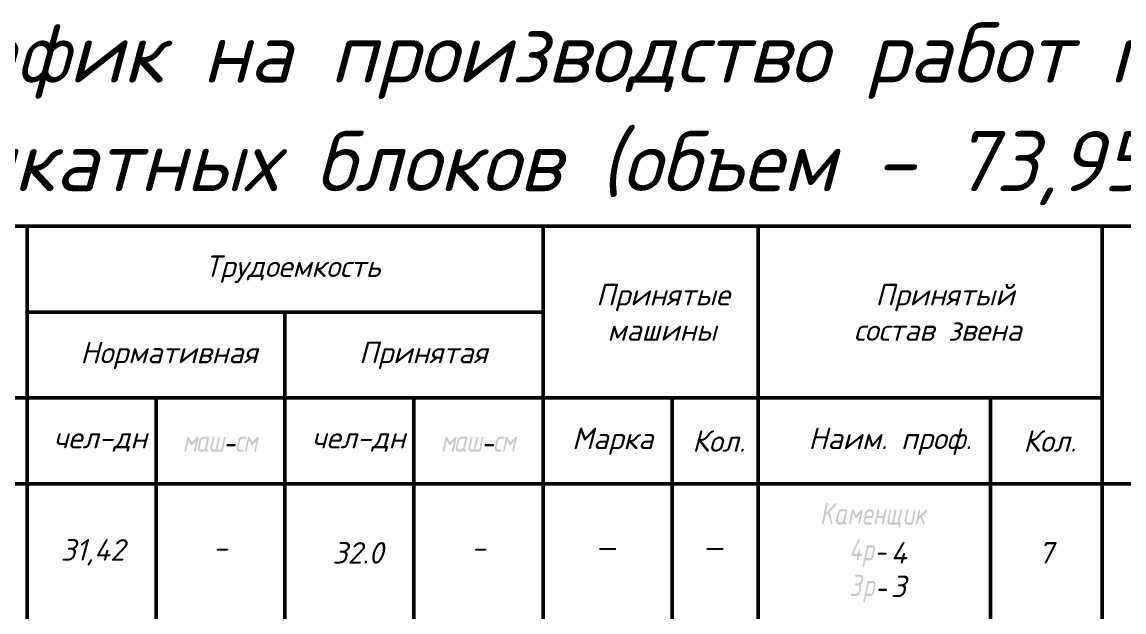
# Model space of a CAD drawing. Header units: millimetres. Extents: x 2279 to 5236, y 896 to 2828.
# Drawn here: x 3735.1 to 3863.1, y 962.7 to 1031.3 of the extents above; entities that cross this region are included whole.
import ezdxf

# ---------------------------------------------------------------- set-up
doc = ezdxf.new("R2010")
doc.units = ezdxf.units.MM
doc.layers.add('PDF _!!ТОНКАЯ', color=7, linetype='Continuous')
doc.layers.add('PDF _Текст', color=7, linetype='Continuous')
doc.styles.add('PDF Arial', font='arial.ttf')
doc.styles.add('PDF ISOCPEUR Italic', font='isocpeui.ttf')

msp = doc.modelspace()

# ---------------------------------------------------------------- hatches: boundary and pattern name
at = {"layer": 'PDF _!!ТОНКАЯ', "transparency": 33554559}
for points in [[(3755.29, 982.63), (3754.82, 982.16), (3754.82, 982.12), (3754.78, 982.12), (3754.73, 982.12), (3754.73, 982.12), (3754.69, 982.12), (3754.69, 982.16), (3754.65, 982.16), (3754.4, 982.67), (3754.14, 981.44), (3754.14, 981.44), (3754.1, 981.4), (3754.1, 981.4), (3754.06, 981.36), (3754.06, 981.36), (3754.02, 981.36), (3753.97, 981.4), (3753.97, 981.4), (3753.93, 981.44), (3753.93, 981.49), (3753.93, 981.49), (3753.93, 981.53), (3753.93, 981.53), (3754.27, 983.01), (3754.27, 983.05), (3754.31, 983.09), (3754.31, 983.09), (3754.35, 983.14), (3754.35, 983.14), (3754.4, 983.09), (3754.44, 983.09), (3754.44, 983.09), (3754.48, 983.05), (3754.78, 982.46), (3755.41, 983.09), (3755.41, 983.09), (3755.45, 983.14), (3755.45, 983.14), (3755.5, 983.14), (3755.54, 983.09), (3755.54, 983.09), (3755.54, 983.05), (3755.58, 983.01), (3755.58, 983.01), (3755.58, 982.97), (3755.58, 982.97), (3755.24, 981.44), (3755.2, 981.44), (3755.2, 981.4), (3755.16, 981.4), (3755.16, 981.36), (3755.12, 981.36), (3755.12, 981.36), (3755.07, 981.4), (3755.07, 981.4), (3755.03, 981.44), (3755.03, 981.49), (3755.03, 981.49), (3755.03, 981.53), (3755.03, 981.53)], [(3758.38, 981.49), (3758.38, 981.44), (3758.33, 981.4), (3758.33, 981.4), (3758.29, 981.36), (3758.29, 981.36), (3758.25, 981.36), (3757.28, 981.36), (3757.23, 981.36), (3757.19, 981.36), (3757.15, 981.4), (3757.15, 981.4), (3757.11, 981.4), (3757.06, 981.44), (3757.06, 981.44), (3757.02, 981.49), (3757.02, 981.49), (3757.02, 981.53), (3756.98, 981.53), (3756.98, 981.57), (3756.94, 981.61), (3756.94, 981.66), (3756.94, 981.7), (3756.94, 981.7), (3756.94, 981.74), (3756.94, 981.78), (3756.94, 981.82), (3756.94, 981.82), (3756.94, 981.87), (3757.19, 983.01), (3757.19, 983.05), (3757.23, 983.09), (3757.23, 983.09), (3757.28, 983.14), (3757.32, 983.14), (3757.32, 983.09), (3757.36, 983.09), (3757.36, 983.09), (3757.4, 983.05), (3757.4, 983.01), (3757.4, 983.01), (3757.4, 982.97), (3757.4, 982.97), (3757.15, 981.87), (3757.15, 981.82), (3757.15, 981.78), (3757.15, 981.78), (3757.15, 981.74), (3757.15, 981.7), (3757.15, 981.7), (3757.19, 981.66), (3757.19, 981.66), (3757.23, 981.61), (3757.28, 981.61), (3757.32, 981.61), (3757.32, 981.61), (3757.53, 981.61), (3757.87, 983.01), (3757.87, 983.05), (3757.87, 983.09), (3757.91, 983.09), (3757.95, 983.14), (3757.95, 983.14), (3757.99, 983.09), (3757.99, 983.09), (3758.04, 983.09), (3758.04, 983.05), (3758.04, 983.01), (3758.04, 983.01), (3758.04, 982.97), (3758.04, 982.97), (3757.74, 981.61), (3758.21, 981.61), (3758.5, 983.01), (3758.5, 983.05), (3758.55, 983.09), (3758.55, 983.09), (3758.59, 983.14), (3758.59, 983.14), (3758.63, 983.09), (3758.67, 983.09), (3758.67, 983.09), (3758.71, 983.05), (3758.71, 983.01), (3758.71, 983.01), (3758.71, 982.97), (3758.71, 982.97)], [(3760.7, 981.36), (3760.32, 981.36), (3760.28, 981.36), (3760.28, 981.36), (3760.24, 981.4), (3760.2, 981.4), (3760.2, 981.4), (3760.15, 981.44), (3760.11, 981.44), (3760.11, 981.49), (3760.11, 981.49), (3760.07, 981.53), (3760.07, 981.53), (3760.03, 981.57), (3760.03, 981.61), (3760.03, 981.66), (3760.03, 981.7), (3759.98, 981.74), (3759.98, 981.74), (3759.98, 981.78), (3759.98, 981.82), (3759.98, 981.82), (3760.03, 981.87), (3760.2, 982.63), (3760.2, 982.67), (3760.2, 982.71), (3760.2, 982.76), (3760.24, 982.8), (3760.24, 982.8), (3760.24, 982.84), (3760.28, 982.88), (3760.28, 982.93), (3760.32, 982.93), (3760.32, 982.97), (3760.37, 982.97), (3760.37, 983.01), (3760.37, 983.01), (3760.41, 983.01), (3760.41, 983.05), (3760.45, 983.05), (3760.45, 983.05), (3760.49, 983.09), (3760.53, 983.09), (3760.58, 983.09), (3760.58, 983.09), (3760.62, 983.09), (3760.66, 983.14), (3760.7, 983.14), (3760.75, 983.14), (3761.04, 983.14), (3761.04, 983.14), (3761.09, 983.09), (3761.09, 983.09), (3761.13, 983.05), (3761.13, 983.01), (3761.13, 983.01), (3761.13, 982.97), (3761.13, 982.93), (3761.09, 982.88), (3761.09, 982.88), (3761.04, 982.88), (3761.04, 982.88), (3760.66, 982.88), (3760.62, 982.88), (3760.62, 982.88), (3760.58, 982.84), (3760.53, 982.84), (3760.53, 982.84), (3760.49, 982.8), (3760.49, 982.8), (3760.45, 982.76), (3760.45, 982.76), (3760.41, 982.71), (3760.41, 982.67), (3760.41, 982.63), (3760.41, 982.63), (3760.24, 981.87), (3760.24, 981.82), (3760.2, 981.78), (3760.2, 981.78), (3760.24, 981.74), (3760.24, 981.74), (3760.24, 981.7), (3760.24, 981.66), (3760.28, 981.66), (3760.28, 981.66), (3760.32, 981.61), (3760.37, 981.61), (3760.41, 981.61), (3760.7, 981.61), (3760.7, 981.61), (3760.75, 981.61), (3760.75, 981.57), (3760.79, 981.57), (3760.79, 981.53), (3760.79, 981.49), (3760.79, 981.44), (3760.79, 981.44), (3760.75, 981.4), (3760.75, 981.4), (3760.7, 981.36), (3760.7, 981.36)], [(3762.31, 982.63), (3761.85, 982.16), (3761.8, 982.12), (3761.8, 982.12), (3761.76, 982.12), (3761.76, 982.12), (3761.72, 982.12), (3761.68, 982.16), (3761.68, 982.16), (3761.42, 982.67), (3761.17, 981.44), (3761.17, 981.44), (3761.13, 981.4), (3761.13, 981.4), (3761.09, 981.36), (3761.04, 981.36), (3761.04, 981.36), (3761, 981.4), (3761, 981.4), (3760.96, 981.44), (3760.96, 981.49), (3760.96, 981.49), (3760.96, 981.53), (3760.96, 981.53), (3761.3, 983.01), (3761.3, 983.05), (3761.34, 983.09), (3761.34, 983.09), (3761.38, 983.14), (3761.38, 983.14), (3761.42, 983.09), (3761.47, 983.09), (3761.47, 983.09), (3761.51, 983.05), (3761.8, 982.46), (3762.4, 983.09), (3762.44, 983.09), (3762.48, 983.14), (3762.48, 983.14), (3762.52, 983.14), (3762.52, 983.09), (3762.57, 983.09), (3762.57, 983.05), (3762.57, 983.01), (3762.61, 983.01), (3762.57, 982.97), (3762.57, 982.97), (3762.23, 981.44), (3762.23, 981.44), (3762.23, 981.4), (3762.19, 981.4), (3762.19, 981.36), (3762.14, 981.36), (3762.1, 981.36), (3762.1, 981.4), (3762.06, 981.4), (3762.06, 981.44), (3762.06, 981.49), (3762.06, 981.49), (3762.06, 981.53), (3762.06, 981.53)], [(3785.26, 982.63), (3784.83, 982.16), (3784.79, 982.12), (3784.79, 982.12), (3784.75, 982.12), (3784.71, 982.12), (3784.71, 982.12), (3784.67, 982.16), (3784.67, 982.16), (3784.41, 982.67), (3784.16, 981.44), (3784.12, 981.44), (3784.12, 981.4), (3784.07, 981.4), (3784.07, 981.36), (3784.03, 981.36), (3783.99, 981.36), (3783.99, 981.4), (3783.95, 981.4), (3783.95, 981.44), (3783.95, 981.49), (3783.95, 981.49), (3783.95, 981.53), (3783.95, 981.53), (3784.28, 983.01), (3784.28, 983.05), (3784.28, 983.09), (3784.33, 983.09), (3784.37, 983.14), (3784.37, 983.14), (3784.41, 983.09), (3784.45, 983.09), (3784.45, 983.09), (3784.45, 983.05), (3784.79, 982.46), (3785.39, 983.09), (3785.43, 983.09), (3785.43, 983.14), (3785.47, 983.14), (3785.51, 983.14), (3785.51, 983.09), (3785.55, 983.09), (3785.55, 983.05), (3785.55, 983.01), (3785.55, 983.01), (3785.55, 982.97), (3785.55, 982.97), (3785.22, 981.44), (3785.22, 981.44), (3785.22, 981.4), (3785.17, 981.4), (3785.13, 981.36), (3785.13, 981.36), (3785.09, 981.36), (3785.05, 981.4), (3785.05, 981.4), (3785.05, 981.44), (3785, 981.49), (3785, 981.49), (3785, 981.53), (3785, 981.53)], [(3788.35, 981.49), (3788.35, 981.44), (3788.35, 981.4), (3788.35, 981.4), (3788.31, 981.36), (3788.26, 981.36), (3788.26, 981.36), (3787.25, 981.36), (3787.21, 981.36), (3787.21, 981.36), (3787.16, 981.4), (3787.12, 981.4), (3787.12, 981.4), (3787.08, 981.44), (3787.04, 981.44), (3787.04, 981.49), (3787.04, 981.49), (3786.99, 981.53), (3786.99, 981.53), (3786.95, 981.57), (3786.95, 981.61), (3786.95, 981.66), (3786.95, 981.7), (3786.91, 981.7), (3786.91, 981.74), (3786.91, 981.78), (3786.91, 981.82), (3786.95, 981.82), (3786.95, 981.87), (3787.21, 983.01), (3787.21, 983.05), (3787.25, 983.09), (3787.25, 983.09), (3787.29, 983.14), (3787.29, 983.14), (3787.33, 983.09), (3787.38, 983.09), (3787.38, 983.09), (3787.38, 983.05), (3787.42, 983.01), (3787.42, 983.01), (3787.42, 982.97), (3787.42, 982.97), (3787.16, 981.87), (3787.16, 981.82), (3787.16, 981.78), (3787.16, 981.78), (3787.16, 981.74), (3787.16, 981.7), (3787.16, 981.7), (3787.16, 981.66), (3787.21, 981.66), (3787.25, 981.61), (3787.25, 981.61), (3787.29, 981.61), (3787.33, 981.61), (3787.54, 981.61), (3787.84, 983.01), (3787.88, 983.05), (3787.88, 983.09), (3787.93, 983.09), (3787.93, 983.14), (3787.97, 983.14), (3787.97, 983.09), (3788.01, 983.09), (3788.01, 983.09), (3788.05, 983.05), (3788.05, 983.01), (3788.05, 983.01), (3788.05, 982.97), (3788.05, 982.97), (3787.76, 981.61), (3788.18, 981.61), (3788.52, 983.01), (3788.52, 983.05), (3788.52, 983.09), (3788.56, 983.09), (3788.6, 983.14), (3788.6, 983.14), (3788.65, 983.09), (3788.65, 983.09), (3788.69, 983.09), (3788.69, 983.05), (3788.73, 983.01), (3788.73, 983.01), (3788.69, 982.97), (3788.69, 982.97)], [(3790.68, 981.36), (3790.34, 981.36), (3790.3, 981.36), (3790.25, 981.36), (3790.25, 981.4), (3790.21, 981.4), (3790.17, 981.4), (3790.17, 981.44), (3790.13, 981.44), (3790.08, 981.49), (3790.08, 981.49), (3790.08, 981.53), (3790.04, 981.53), (3790.04, 981.57), (3790.04, 981.61), (3790, 981.66), (3790, 981.7), (3790, 981.74), (3790, 981.74), (3790, 981.78), (3790, 981.82), (3790, 981.82), (3790, 981.87), (3790.17, 982.63), (3790.17, 982.67), (3790.21, 982.71), (3790.21, 982.76), (3790.21, 982.8), (3790.25, 982.8), (3790.25, 982.84), (3790.25, 982.88), (3790.3, 982.93), (3790.3, 982.93), (3790.34, 982.97), (3790.34, 982.97), (3790.38, 983.01), (3790.38, 983.01), (3790.38, 983.01), (3790.42, 983.05), (3790.42, 983.05), (3790.47, 983.05), (3790.51, 983.09), (3790.51, 983.09), (3790.55, 983.09), (3790.59, 983.09), (3790.63, 983.09), (3790.68, 983.14), (3790.68, 983.14), (3790.72, 983.14), (3791.02, 983.14), (3791.06, 983.14), (3791.1, 983.09), (3791.1, 983.09), (3791.1, 983.05), (3791.14, 983.01), (3791.14, 983.01), (3791.14, 982.97), (3791.1, 982.93), (3791.1, 982.88), (3791.1, 982.88), (3791.06, 982.88), (3791.02, 982.88), (3790.68, 982.88), (3790.63, 982.88), (3790.59, 982.88), (3790.59, 982.84), (3790.55, 982.84), (3790.51, 982.84), (3790.51, 982.8), (3790.47, 982.8), (3790.47, 982.76), (3790.42, 982.76), (3790.42, 982.71), (3790.42, 982.67), (3790.38, 982.63), (3790.38, 982.63), (3790.21, 981.87), (3790.21, 981.82), (3790.21, 981.78), (3790.21, 981.78), (3790.21, 981.74), (3790.21, 981.74), (3790.25, 981.7), (3790.25, 981.66), (3790.25, 981.66), (3790.3, 981.66), (3790.34, 981.61), (3790.34, 981.61), (3790.38, 981.61), (3790.68, 981.61), (3790.72, 981.61), (3790.76, 981.61), (3790.76, 981.57), (3790.76, 981.57), (3790.8, 981.53), (3790.8, 981.49), (3790.8, 981.44), (3790.76, 981.44), (3790.76, 981.4), (3790.76, 981.4), (3790.72, 981.36), (3790.68, 981.36)], [(3792.29, 982.63), (3791.86, 982.16), (3791.82, 982.12), (3791.78, 982.12), (3791.78, 982.12), (3791.74, 982.12), (3791.74, 982.12), (3791.69, 982.16), (3791.69, 982.16), (3791.44, 982.67), (3791.14, 981.44), (3791.14, 981.44), (3791.14, 981.4), (3791.1, 981.4), (3791.1, 981.36), (3791.06, 981.36), (3791.02, 981.36), (3791.02, 981.4), (3790.97, 981.4), (3790.97, 981.44), (3790.97, 981.49), (3790.97, 981.49), (3790.97, 981.53), (3790.97, 981.53), (3791.31, 983.01), (3791.31, 983.05), (3791.31, 983.09), (3791.35, 983.09), (3791.4, 983.14), (3791.4, 983.14), (3791.44, 983.09), (3791.44, 983.09), (3791.48, 983.09), (3791.48, 983.05), (3791.82, 982.46), (3792.41, 983.09), (3792.46, 983.09), (3792.46, 983.14), (3792.5, 983.14), (3792.5, 983.14), (3792.54, 983.09), (3792.58, 983.09), (3792.58, 983.05), (3792.58, 983.01), (3792.58, 983.01), (3792.58, 982.97), (3792.58, 982.97), (3792.24, 981.44), (3792.24, 981.44), (3792.2, 981.4), (3792.2, 981.4), (3792.16, 981.36), (3792.16, 981.36), (3792.12, 981.36), (3792.07, 981.4), (3792.07, 981.4), (3792.07, 981.44), (3792.03, 981.49), (3792.03, 981.49), (3792.03, 981.53), (3792.03, 981.53)], [(3759.82, 981.99), (3758.93, 981.99), (3758.88, 981.99), (3758.88, 981.99), (3758.84, 982.04), (3758.84, 982.04), (3758.84, 982.08), (3758.84, 982.12), (3758.84, 982.16), (3758.84, 982.21), (3758.84, 982.21), (3758.88, 982.25), (3758.88, 982.25), (3758.93, 982.25), (3759.82, 982.25), (3759.82, 982.25), (3759.86, 982.25), (3759.9, 982.21), (3759.9, 982.21), (3759.9, 982.16), (3759.9, 982.12), (3759.9, 982.08), (3759.9, 982.04), (3759.86, 982.04), (3759.86, 981.99), (3759.82, 981.99), (3759.82, 981.99)], [(3789.79, 981.99), (3788.94, 981.99), (3788.9, 981.99), (3788.86, 981.99), (3788.86, 982.04), (3788.81, 982.04), (3788.81, 982.08), (3788.81, 982.12), (3788.81, 982.16), (3788.86, 982.21), (3788.86, 982.21), (3788.86, 982.25), (3788.9, 982.25), (3788.94, 982.25), (3789.79, 982.25), (3789.83, 982.25), (3789.87, 982.25), (3789.87, 982.21), (3789.87, 982.21), (3789.92, 982.16), (3789.92, 982.12), (3789.92, 982.08), (3789.87, 982.04), (3789.87, 982.04), (3789.87, 981.99), (3789.83, 981.99), (3789.79, 981.99)], [(3828.74, 974.2), (3828.4, 973.82), (3828.23, 973.02), (3828.19, 972.98), (3828.19, 972.93), (3828.14, 972.93), (3828.14, 972.93), (3828.1, 972.89), (3828.1, 972.93), (3828.06, 972.93), (3828.06, 972.93), (3828.02, 972.98), (3828.02, 973.02), (3828.02, 973.02), (3828.02, 973.06), (3828.02, 973.06), (3828.48, 975.31), (3828.52, 975.35), (3828.52, 975.39), (3828.57, 975.39), (3828.57, 975.39), (3828.61, 975.43), (3828.61, 975.39), (3828.65, 975.39), (3828.69, 975.39), (3828.69, 975.35), (3828.69, 975.31), (3828.69, 975.31), (3828.69, 975.26), (3828.69, 975.26), (3828.48, 974.25), (3829.58, 975.39), (3829.58, 975.39), (3829.63, 975.43), (3829.63, 975.43), (3829.67, 975.39), (3829.67, 975.39), (3829.71, 975.39), (3829.71, 975.35), (3829.71, 975.31), (3829.71, 975.31), (3829.71, 975.26), (3829.71, 975.22), (3829.71, 975.18), (3828.91, 974.37), (3829.24, 973.06), (3829.24, 973.02), (3829.24, 973.02), (3829.24, 972.98), (3829.24, 972.98), (3829.2, 972.93), (3829.2, 972.93), (3829.16, 972.93), (3829.16, 972.89), (3829.12, 972.93), (3829.07, 972.93), (3829.07, 972.93), (3829.07, 972.98), (3829.07, 973.02)], [(3832.46, 974.16), (3832.04, 973.7), (3832.04, 973.7), (3832, 973.65), (3831.95, 973.65), (3831.95, 973.65), (3831.91, 973.7), (3831.91, 973.7), (3831.87, 973.74), (3831.66, 974.2), (3831.4, 973.02), (3831.36, 972.98), (3831.36, 972.93), (3831.36, 972.93), (3831.32, 972.93), (3831.28, 972.89), (3831.28, 972.93), (3831.23, 972.93), (3831.23, 972.93), (3831.19, 972.98), (3831.19, 973.02), (3831.19, 973.02), (3831.19, 973.06), (3831.19, 973.06), (3831.53, 974.59), (3831.53, 974.59), (3831.53, 974.63), (3831.57, 974.67), (3831.61, 974.67), (3831.61, 974.67), (3831.66, 974.67), (3831.66, 974.63), (3831.7, 974.63), (3831.7, 974.59), (3832, 973.99), (3832.59, 974.63), (3832.59, 974.67), (3832.63, 974.67), (3832.63, 974.67), (3832.67, 974.67), (3832.72, 974.63), (3832.72, 974.63), (3832.76, 974.59), (3832.76, 974.59), (3832.76, 974.54), (3832.76, 974.5), (3832.76, 974.5), (3832.42, 973.02), (3832.42, 972.98), (3832.42, 972.93), (3832.38, 972.93), (3832.33, 972.93), (3832.33, 972.89), (3832.29, 972.93), (3832.29, 972.93), (3832.25, 972.93), (3832.25, 972.98), (3832.25, 973.02), (3832.25, 973.02), (3832.25, 973.06), (3832.25, 973.06)], [(3835.13, 973.65), (3834.49, 973.65), (3834.37, 973.02), (3834.37, 972.98), (3834.32, 972.93), (3834.32, 972.93), (3834.28, 972.93), (3834.28, 972.89), (3834.24, 972.93), (3834.2, 972.93), (3834.2, 972.93), (3834.2, 972.98), (3834.15, 973.02), (3834.15, 973.02), (3834.15, 973.06), (3834.15, 973.06), (3834.49, 974.59), (3834.49, 974.59), (3834.54, 974.63), (3834.54, 974.67), (3834.58, 974.67), (3834.58, 974.67), (3834.62, 974.67), (3834.66, 974.63), (3834.66, 974.63), (3834.66, 974.59), (3834.71, 974.54), (3834.71, 974.54), (3834.71, 974.5), (3834.71, 974.5), (3834.58, 973.91), (3835.17, 973.91), (3835.34, 974.59), (3835.34, 974.59), (3835.34, 974.63), (3835.38, 974.67), (3835.38, 974.67), (3835.42, 974.67), (3835.47, 974.67), (3835.47, 974.63), (3835.51, 974.63), (3835.51, 974.59), (3835.51, 974.59), (3835.51, 974.54), (3835.51, 974.5), (3835.51, 974.5), (3835.21, 973.02), (3835.17, 972.98), (3835.17, 972.93), (3835.13, 972.93), (3835.13, 972.93), (3835.09, 972.89), (3835.09, 972.93), (3835.04, 972.93), (3835.04, 972.93), (3835, 972.98), (3835, 973.02), (3835, 973.02), (3835, 973.06), (3835, 973.06)], [(3836.99, 972.89), (3835.93, 972.89), (3835.89, 972.93), (3835.89, 972.93), (3835.85, 972.93), (3835.81, 972.93), (3835.81, 972.93), (3835.76, 972.98), (3835.76, 972.98), (3835.72, 973.02), (3835.72, 973.02), (3835.68, 973.06), (3835.68, 973.1), (3835.68, 973.1), (3835.64, 973.15), (3835.64, 973.19), (3835.64, 973.23), (3835.64, 973.27), (3835.64, 973.32), (3835.64, 973.32), (3835.64, 973.36), (3835.64, 973.4), (3835.64, 973.4), (3835.89, 974.59), (3835.89, 974.59), (3835.89, 974.63), (3835.93, 974.67), (3835.98, 974.67), (3835.98, 974.67), (3836.02, 974.67), (3836.02, 974.63), (3836.06, 974.63), (3836.06, 974.59), (3836.06, 974.54), (3836.06, 974.54), (3836.06, 974.5), (3836.06, 974.5), (3835.85, 973.4), (3835.85, 973.36), (3835.85, 973.32), (3835.85, 973.32), (3835.85, 973.27), (3835.85, 973.27), (3835.85, 973.23), (3835.85, 973.19), (3835.89, 973.19), (3835.93, 973.19), (3835.93, 973.15), (3835.98, 973.15), (3835.98, 973.15), (3836.19, 973.15), (3836.48, 974.59), (3836.53, 974.59), (3836.53, 974.63), (3836.57, 974.67), (3836.57, 974.67), (3836.61, 974.67), (3836.61, 974.67), (3836.65, 974.63), (3836.65, 974.63), (3836.69, 974.59), (3836.69, 974.54), (3836.69, 974.54), (3836.69, 974.5), (3836.69, 974.5), (3836.4, 973.15), (3836.82, 973.15), (3837.12, 974.59), (3837.12, 974.59), (3837.16, 974.63), (3837.16, 974.67), (3837.2, 974.67), (3837.2, 974.67), (3837.25, 974.67), (3837.29, 974.63), (3837.29, 974.63), (3837.33, 974.59), (3837.33, 974.54), (3837.33, 974.54), (3837.33, 974.5), (3837.33, 974.5), (3837.03, 973.15), (3837.12, 973.15), (3837.16, 973.15), (3837.2, 973.15), (3837.2, 973.1), (3837.2, 973.1), (3837.2, 973.06), (3837.2, 973.02), (3837.12, 972.64), (3837.12, 972.6), (3837.08, 972.55), (3837.08, 972.55), (3837.03, 972.55), (3837.03, 972.55), (3836.99, 972.55), (3836.99, 972.55), (3836.95, 972.6), (3836.95, 972.6), (3836.91, 972.64), (3836.91, 972.64), (3836.95, 972.68), (3836.95, 972.68)], [(3838.73, 974.59), (3838.73, 974.59), (3838.73, 974.63), (3838.77, 974.67), (3838.81, 974.67), (3838.81, 974.67), (3838.85, 974.67), (3838.85, 974.63), (3838.9, 974.63), (3838.9, 974.59), (3838.9, 974.59), (3838.9, 974.54), (3838.9, 974.5), (3838.9, 974.5), (3838.6, 973.02), (3838.6, 973.02), (3838.56, 972.98), (3838.56, 972.93), (3838.52, 972.93), (3838.52, 972.93), (3838.47, 972.89), (3838.47, 972.89), (3837.96, 972.89), (3837.92, 972.93), (3837.88, 972.93), (3837.84, 972.93), (3837.84, 972.93), (3837.8, 972.98), (3837.8, 972.98), (3837.75, 972.98), (3837.71, 973.02), (3837.71, 973.02), (3837.71, 973.06), (3837.67, 973.1), (3837.67, 973.1), (3837.67, 973.15), (3837.63, 973.19), (3837.63, 973.23), (3837.63, 973.27), (3837.63, 973.32), (3837.63, 973.32), (3837.63, 973.36), (3837.63, 973.4), (3837.63, 973.4), (3837.88, 974.59), (3837.88, 974.59), (3837.92, 974.63), (3837.92, 974.67), (3837.96, 974.67), (3837.96, 974.67), (3838.01, 974.67), (3838.05, 974.63), (3838.05, 974.63), (3838.09, 974.59), (3838.09, 974.59), (3838.09, 974.54), (3838.09, 974.5), (3838.09, 974.5), (3837.84, 973.4), (3837.84, 973.36), (3837.84, 973.32), (3837.84, 973.32), (3837.84, 973.27), (3837.84, 973.27), (3837.84, 973.23), (3837.88, 973.19), (3837.88, 973.19), (3837.92, 973.19), (3837.96, 973.15), (3837.96, 973.15), (3838.01, 973.15), (3838.43, 973.15)], [(3839.49, 973.7), (3839.24, 973.44), (3839.15, 973.02), (3839.15, 972.98), (3839.11, 972.93), (3839.11, 972.93), (3839.07, 972.93), (3839.07, 972.89), (3839.02, 972.93), (3838.98, 972.93), (3838.98, 972.93), (3838.94, 972.98), (3838.94, 973.02), (3838.94, 973.02), (3838.94, 973.06), (3838.94, 973.06), (3839.28, 974.59), (3839.28, 974.59), (3839.32, 974.63), (3839.32, 974.67), (3839.36, 974.67), (3839.36, 974.67), (3839.4, 974.67), (3839.4, 974.63), (3839.45, 974.63), (3839.45, 974.59), (3839.45, 974.59), (3839.45, 974.54), (3839.45, 974.5), (3839.45, 974.5), (3839.32, 973.87), (3840.12, 974.63), (3840.17, 974.67), (3840.21, 974.67), (3840.21, 974.67), (3840.21, 974.67), (3840.25, 974.63), (3840.25, 974.63), (3840.29, 974.59), (3840.29, 974.54), (3840.29, 974.54), (3840.29, 974.5), (3840.29, 974.46), (3840.25, 974.46), (3840.25, 974.42), (3839.66, 973.87), (3839.95, 973.1), (3839.95, 973.06), (3840, 973.02), (3839.95, 973.02), (3839.95, 972.98), (3839.95, 972.93), (3839.91, 972.93), (3839.91, 972.93), (3839.87, 972.89), (3839.83, 972.93), (3839.83, 972.93), (3839.79, 972.98), (3839.79, 972.98)], [(3832.42, 969.51), (3832.59, 969.51), (3832.63, 969.51), (3832.63, 969.46), (3832.67, 969.46), (3832.67, 969.42), (3832.67, 969.42), (3832.67, 969.38), (3832.67, 969.34), (3832.67, 969.29), (3832.67, 969.29), (3832.63, 969.25), (3832.59, 969.25), (3832.59, 969.25), (3832.33, 969.25), (3832.25, 968.83), (3832.25, 968.79), (3832.25, 968.79), (3832.21, 968.74), (3832.17, 968.74), (3832.17, 968.74), (3832.12, 968.74), (3832.12, 968.74), (3832.08, 968.79), (3832.08, 968.79), (3832.08, 968.83), (3832.08, 968.87), (3832.08, 968.91), (3832.08, 968.91), (3832.12, 969.25), (3831.53, 969.25), (3831.53, 969.25), (3831.49, 969.25), (3831.49, 969.29), (3831.45, 969.29), (3831.45, 969.34), (3831.45, 969.38), (3831.45, 969.42), (3831.45, 969.42), (3832.25, 971.2), (3832.25, 971.2), (3832.29, 971.24), (3832.33, 971.24), (3832.33, 971.24), (3832.38, 971.24), (3832.38, 971.24), (3832.42, 971.2), (3832.42, 971.2), (3832.42, 971.16), (3832.42, 971.11), (3832.42, 971.07), (3832.42, 971.07), (3831.7, 969.51), (3832.21, 969.51), (3832.29, 969.89), (3832.29, 969.93), (3832.29, 969.97), (3832.33, 969.97), (3832.38, 970.01), (3832.38, 970.01), (3832.42, 970.01), (3832.42, 969.97), (3832.46, 969.97), (3832.46, 969.93), (3832.46, 969.89), (3832.46, 969.89), (3832.46, 969.84), (3832.46, 969.84)], [(3835.47, 969.38), (3834.62, 969.38), (3834.58, 969.38), (3834.58, 969.38), (3834.54, 969.42), (3834.54, 969.42), (3834.54, 969.46), (3834.54, 969.51), (3834.54, 969.55), (3834.54, 969.55), (3834.54, 969.59), (3834.58, 969.59), (3834.58, 969.63), (3834.62, 969.63), (3835.47, 969.63), (3835.47, 969.63), (3835.51, 969.59), (3835.51, 969.59), (3835.55, 969.55), (3835.55, 969.55), (3835.55, 969.51), (3835.55, 969.46), (3835.55, 969.42), (3835.51, 969.42), (3835.51, 969.38), (3835.47, 969.38), (3835.47, 969.38)], [(3832.46, 965.91), (3832.5, 965.91), (3832.5, 965.91), (3832.55, 965.86), (3832.55, 965.86), (3832.55, 965.82), (3832.59, 965.78), (3832.59, 965.74), (3832.59, 965.7), (3832.59, 965.65), (3832.59, 965.61), (3832.59, 965.61), (3832.59, 965.57), (3832.59, 965.53), (3832.59, 965.48), (3832.59, 965.44), (3832.55, 965.19), (3832.5, 965.15), (3832.5, 965.1), (3832.5, 965.1), (3832.5, 965.06), (3832.46, 965.02), (3832.46, 964.98), (3832.46, 964.93), (3832.42, 964.89), (3832.42, 964.89), (3832.38, 964.85), (3832.38, 964.81), (3832.38, 964.81), (3832.33, 964.76), (3832.33, 964.76), (3832.29, 964.72), (3832.25, 964.72), (3832.25, 964.68), (3832.21, 964.68), (3832.21, 964.68), (3832.17, 964.64), (3832.17, 964.64), (3832.12, 964.64), (3832.08, 964.59), (3832.08, 964.59), (3832.04, 964.59), (3832, 964.59), (3832, 964.59), (3831.95, 964.59), (3831.91, 964.59), (3831.87, 964.59), (3831.87, 964.59), (3831.49, 964.59), (3831.45, 964.59), (3831.45, 964.59), (3831.4, 964.59), (3831.4, 964.64), (3831.4, 964.68), (3831.4, 964.72), (3831.4, 964.76), (3831.4, 964.76), (3831.4, 964.81), (3831.45, 964.81), (3831.45, 964.81), (3831.49, 964.85), (3831.91, 964.85), (3831.95, 964.85), (3832, 964.85), (3832.04, 964.85), (3832.04, 964.85), (3832.08, 964.85), (3832.12, 964.89), (3832.12, 964.89), (3832.17, 964.93), (3832.17, 964.93), (3832.21, 964.98), (3832.21, 964.98), (3832.25, 965.02), (3832.25, 965.06), (3832.29, 965.06), (3832.29, 965.1), (3832.29, 965.15), (3832.33, 965.19), (3832.33, 965.19), (3832.38, 965.44), (3832.38, 965.48), (3832.38, 965.53), (3832.38, 965.57), (3832.38, 965.61), (3832.38, 965.65), (3832.38, 965.65), (3832.38, 965.7), (3832.38, 965.74), (3832.33, 965.74), (3832.33, 965.78), (3832.33, 965.78), (3832.29, 965.78), (3832.25, 965.82), (3832.25, 965.82), (3832.21, 965.82), (3832.17, 965.82), (3832.17, 965.82), (3831.95, 965.82), (3831.95, 965.82), (3831.91, 965.86), (3831.87, 965.86), (3831.87, 965.91), (3831.87, 965.91), (3831.87, 965.95), (3831.87, 965.99), (3831.87, 966.03), (3831.91, 966.03), (3831.91, 966.08), (3831.95, 966.08), (3831.95, 966.08), (3832.21, 966.08), (3832.25, 966.08), (3832.25, 966.08), (3832.29, 966.08), (3832.33, 966.12), (3832.33, 966.12), (3832.38, 966.12), (3832.38, 966.16), (3832.42, 966.16), (3832.46, 966.2), (3832.46, 966.2), (3832.5, 966.25), (3832.5, 966.25), (3832.55, 966.29), (3832.55, 966.33), (3832.55, 966.37), (3832.59, 966.42), (3832.59, 966.42), (3832.59, 966.46), (3832.59, 966.5), (3832.59, 966.54), (3832.59, 966.58), (3832.59, 966.58), (3832.59, 966.63), (3832.59, 966.67), (3832.59, 966.71), (3832.59, 966.71), (3832.55, 966.75), (3832.55, 966.75), (3832.5, 966.8), (3832.5, 966.8), (3832.46, 966.8), (3832.42, 966.84), (3832.42, 966.84), (3832.38, 966.84), (3832.38, 966.84), (3831.95, 966.84), (3831.95, 966.84), (3831.91, 966.84), (3831.91, 966.88), (3831.87, 966.88), (3831.87, 966.92), (3831.87, 966.97), (3831.87, 967.01), (3831.87, 967.01), (3831.91, 967.05), (3831.91, 967.05), (3831.95, 967.09), (3831.95, 967.09), (3832.42, 967.09), (3832.46, 967.09), (3832.46, 967.09), (3832.5, 967.05), (3832.55, 967.05), (3832.55, 967.05), (3832.59, 967.05), (3832.63, 967.01), (3832.63, 967.01), (3832.67, 966.97), (3832.67, 966.97), (3832.72, 966.92), (3832.72, 966.88), (3832.72, 966.88), (3832.76, 966.84), (3832.76, 966.84), (3832.76, 966.8), (3832.8, 966.75), (3832.8, 966.71), (3832.8, 966.67), (3832.8, 966.63), (3832.8, 966.58), (3832.8, 966.58), (3832.8, 966.54), (3832.8, 966.5), (3832.8, 966.46), (3832.8, 966.46), (3832.8, 966.42), (3832.76, 966.37), (3832.76, 966.33), (3832.76, 966.29), (3832.76, 966.25), (3832.72, 966.2), (3832.72, 966.2), (3832.72, 966.16), (3832.67, 966.12), (3832.67, 966.08), (3832.63, 966.08), (3832.63, 966.03), (3832.59, 966.03), (3832.59, 965.99), (3832.55, 965.99), (3832.55, 965.95), (3832.5, 965.95), (3832.5, 965.95), (3832.46, 965.91)], [(3835.51, 965.19), (3834.66, 965.19), (3834.66, 965.19), (3834.62, 965.23), (3834.58, 965.23), (3834.58, 965.27), (3834.58, 965.31), (3834.58, 965.31), (3834.58, 965.36), (3834.58, 965.4), (3834.62, 965.44), (3834.62, 965.44), (3834.66, 965.44), (3834.66, 965.44), (3835.51, 965.44), (3835.55, 965.44), (3835.55, 965.44), (3835.59, 965.44), (3835.59, 965.4), (3835.59, 965.36), (3835.59, 965.31), (3835.59, 965.27), (3835.59, 965.27), (3835.59, 965.23), (3835.55, 965.23), (3835.51, 965.19), (3835.51, 965.19)]]:
    msp.add_hatch(color=256, dxfattribs=at).paths.add_polyline_path(points)
h = msp.add_hatch(color=256, dxfattribs=at)
h.paths.add_polyline_path([(3755.84, 981.61), (3756.09, 981.61), (3756.09, 981.61), (3756.13, 981.61), (3756.17, 981.66), (3756.17, 981.66), (3756.22, 981.7), (3756.26, 981.7), (3756.26, 981.74), (3756.3, 981.74), (3756.3, 981.78), (3756.34, 981.82), (3756.34, 981.87), (3756.34, 981.87), (3756.56, 982.88), (3756.13, 982.88), (3756.09, 982.88), (3756.09, 982.88), (3756.05, 982.84), (3756.01, 982.84), (3756.01, 982.84), (3755.96, 982.8), (3755.96, 982.8), (3755.92, 982.76), (3755.92, 982.76), (3755.88, 982.71), (3755.88, 982.67), (3755.88, 982.63), (3755.88, 982.63), (3755.71, 981.87), (3755.71, 981.82), (3755.67, 981.78), (3755.67, 981.78), (3755.67, 981.74), (3755.71, 981.7), (3755.71, 981.7), (3755.71, 981.66), (3755.75, 981.66), (3755.75, 981.66), (3755.79, 981.61), (3755.84, 981.61), (3755.84, 981.61)], flags=0)
h.paths.add_polyline_path([(3755.79, 981.36), (3755.75, 981.36), (3755.75, 981.36), (3755.71, 981.4), (3755.67, 981.4), (3755.67, 981.4), (3755.62, 981.44), (3755.58, 981.44), (3755.58, 981.49), (3755.58, 981.49), (3755.54, 981.53), (3755.54, 981.53), (3755.5, 981.57), (3755.5, 981.61), (3755.5, 981.66), (3755.45, 981.7), (3755.45, 981.7), (3755.45, 981.74), (3755.45, 981.78), (3755.45, 981.82), (3755.45, 981.82), (3755.5, 981.87), (3755.67, 982.63), (3755.67, 982.67), (3755.67, 982.71), (3755.67, 982.76), (3755.71, 982.8), (3755.71, 982.8), (3755.71, 982.84), (3755.75, 982.88), (3755.75, 982.93), (3755.79, 982.93), (3755.79, 982.97), (3755.84, 982.97), (3755.84, 983.01), (3755.84, 983.01), (3755.88, 983.01), (3755.88, 983.05), (3755.92, 983.05), (3755.92, 983.05), (3755.96, 983.09), (3756.01, 983.09), (3756.01, 983.09), (3756.05, 983.09), (3756.09, 983.09), (3756.13, 983.14), (3756.17, 983.14), (3756.17, 983.14), (3756.72, 983.14), (3756.77, 983.09), (3756.81, 983.09), (3756.81, 983.09), (3756.81, 983.05), (3756.81, 983.01), (3756.81, 983.01), (3756.56, 981.74), (3756.51, 981.7), (3756.51, 981.7), (3756.56, 981.66), (3756.56, 981.66), (3756.56, 981.61), (3756.6, 981.61), (3756.6, 981.61), (3756.64, 981.61), (3756.68, 981.61), (3756.68, 981.57), (3756.68, 981.57), (3756.68, 981.53), (3756.68, 981.49), (3756.68, 981.44), (3756.68, 981.44), (3756.64, 981.4), (3756.64, 981.4), (3756.6, 981.36), (3756.56, 981.36), (3756.56, 981.36), (3756.51, 981.36), (3756.47, 981.36), (3756.47, 981.4), (3756.43, 981.4), (3756.39, 981.4), (3756.39, 981.44), (3756.34, 981.44), (3756.34, 981.49), (3756.34, 981.53), (3756.34, 981.49), (3756.3, 981.49), (3756.3, 981.44), (3756.26, 981.44), (3756.22, 981.4), (3756.22, 981.4), (3756.17, 981.4), (3756.13, 981.4), (3756.09, 981.36), (3756.09, 981.36), (3756.05, 981.36), (3756.01, 981.36)], flags=0)
h = msp.add_hatch(color=256, dxfattribs=at)
h.paths.add_polyline_path([(3785.85, 981.61), (3786.06, 981.61), (3786.1, 981.61), (3786.15, 981.61), (3786.15, 981.66), (3786.19, 981.66), (3786.23, 981.7), (3786.23, 981.7), (3786.27, 981.74), (3786.27, 981.74), (3786.32, 981.78), (3786.32, 981.82), (3786.36, 981.87), (3786.36, 981.87), (3786.57, 982.88), (3786.15, 982.88), (3786.1, 982.88), (3786.06, 982.88), (3786.06, 982.84), (3786.02, 982.84), (3785.98, 982.84), (3785.98, 982.8), (3785.94, 982.8), (3785.94, 982.76), (3785.89, 982.76), (3785.89, 982.71), (3785.89, 982.67), (3785.85, 982.63), (3785.85, 982.63), (3785.68, 981.87), (3785.68, 981.82), (3785.68, 981.78), (3785.68, 981.78), (3785.68, 981.74), (3785.68, 981.7), (3785.72, 981.7), (3785.72, 981.66), (3785.72, 981.66), (3785.77, 981.66), (3785.81, 981.61), (3785.85, 981.61), (3785.85, 981.61)], flags=0)
h.paths.add_polyline_path([(3785.81, 981.36), (3785.77, 981.36), (3785.72, 981.36), (3785.72, 981.4), (3785.68, 981.4), (3785.64, 981.4), (3785.64, 981.44), (3785.6, 981.44), (3785.55, 981.49), (3785.55, 981.49), (3785.55, 981.53), (3785.51, 981.53), (3785.51, 981.57), (3785.51, 981.61), (3785.47, 981.66), (3785.47, 981.7), (3785.47, 981.7), (3785.47, 981.74), (3785.47, 981.78), (3785.47, 981.82), (3785.47, 981.82), (3785.47, 981.87), (3785.64, 982.63), (3785.64, 982.67), (3785.68, 982.71), (3785.68, 982.76), (3785.68, 982.8), (3785.72, 982.8), (3785.72, 982.84), (3785.72, 982.88), (3785.77, 982.93), (3785.77, 982.93), (3785.81, 982.97), (3785.81, 982.97), (3785.85, 983.01), (3785.85, 983.01), (3785.85, 983.01), (3785.89, 983.05), (3785.89, 983.05), (3785.94, 983.05), (3785.98, 983.09), (3785.98, 983.09), (3786.02, 983.09), (3786.06, 983.09), (3786.1, 983.09), (3786.15, 983.14), (3786.15, 983.14), (3786.19, 983.14), (3786.74, 983.14), (3786.78, 983.09), (3786.78, 983.09), (3786.82, 983.09), (3786.82, 983.05), (3786.82, 983.01), (3786.82, 983.01), (3786.53, 981.74), (3786.53, 981.7), (3786.53, 981.7), (3786.53, 981.66), (3786.53, 981.66), (3786.57, 981.61), (3786.61, 981.61), (3786.61, 981.61), (3786.66, 981.61), (3786.66, 981.61), (3786.7, 981.57), (3786.7, 981.57), (3786.7, 981.53), (3786.7, 981.49), (3786.7, 981.44), (3786.66, 981.44), (3786.66, 981.4), (3786.61, 981.4), (3786.61, 981.36), (3786.57, 981.36), (3786.57, 981.36), (3786.53, 981.36), (3786.49, 981.36), (3786.44, 981.4), (3786.44, 981.4), (3786.4, 981.4), (3786.4, 981.44), (3786.36, 981.44), (3786.36, 981.49), (3786.36, 981.53), (3786.32, 981.49), (3786.32, 981.49), (3786.27, 981.44), (3786.27, 981.44), (3786.23, 981.4), (3786.19, 981.4), (3786.19, 981.4), (3786.15, 981.4), (3786.1, 981.36), (3786.06, 981.36), (3786.02, 981.36), (3786.02, 981.36)], flags=0)
h = msp.add_hatch(color=256, dxfattribs=at)
h.paths.add_polyline_path([(3830.05, 973.15), (3830.26, 973.15), (3830.26, 973.15), (3830.3, 973.19), (3830.34, 973.19), (3830.34, 973.19), (3830.39, 973.23), (3830.43, 973.23), (3830.43, 973.27), (3830.47, 973.32), (3830.47, 973.32), (3830.47, 973.36), (3830.51, 973.4), (3830.51, 973.4), (3830.73, 974.42), (3830.3, 974.42), (3830.26, 974.42), (3830.26, 974.42), (3830.22, 974.42), (3830.18, 974.37), (3830.18, 974.37), (3830.13, 974.37), (3830.13, 974.33), (3830.09, 974.29), (3830.09, 974.29), (3830.09, 974.25), (3830.05, 974.2), (3830.05, 974.16), (3830.05, 974.16), (3829.88, 973.4), (3829.88, 973.36), (3829.88, 973.32), (3829.88, 973.32), (3829.88, 973.27), (3829.88, 973.27), (3829.88, 973.23), (3829.92, 973.19), (3829.92, 973.19), (3829.96, 973.19), (3830.01, 973.19), (3830.01, 973.15), (3830.05, 973.15)], flags=0)
h.paths.add_polyline_path([(3830.01, 972.89), (3829.96, 972.93), (3829.92, 972.93), (3829.88, 972.93), (3829.88, 972.93), (3829.84, 972.93), (3829.84, 972.98), (3829.79, 972.98), (3829.75, 973.02), (3829.75, 973.02), (3829.75, 973.06), (3829.71, 973.1), (3829.71, 973.1), (3829.71, 973.15), (3829.67, 973.19), (3829.67, 973.23), (3829.67, 973.27), (3829.67, 973.32), (3829.67, 973.32), (3829.67, 973.36), (3829.67, 973.4), (3829.67, 973.4), (3829.84, 974.16), (3829.84, 974.2), (3829.88, 974.25), (3829.88, 974.29), (3829.88, 974.33), (3829.92, 974.37), (3829.92, 974.37), (3829.92, 974.42), (3829.96, 974.46), (3829.96, 974.5), (3830.01, 974.5), (3830.01, 974.54), (3830.01, 974.54), (3830.01, 974.54), (3830.05, 974.59), (3830.05, 974.59), (3830.09, 974.59), (3830.13, 974.63), (3830.13, 974.63), (3830.18, 974.63), (3830.22, 974.63), (3830.22, 974.67), (3830.26, 974.67), (3830.3, 974.67), (3830.34, 974.67), (3830.34, 974.67), (3830.9, 974.67), (3830.9, 974.67), (3830.94, 974.63), (3830.94, 974.63), (3830.98, 974.59), (3830.98, 974.54), (3830.98, 974.54), (3830.68, 973.27), (3830.68, 973.27), (3830.68, 973.27), (3830.68, 973.23), (3830.68, 973.19), (3830.73, 973.19), (3830.77, 973.15), (3830.77, 973.15), (3830.81, 973.15), (3830.81, 973.15), (3830.85, 973.15), (3830.85, 973.1), (3830.85, 973.06), (3830.85, 973.02), (3830.85, 973.02), (3830.81, 972.98), (3830.81, 972.93), (3830.77, 972.93), (3830.77, 972.93), (3830.73, 972.89), (3830.73, 972.89), (3830.68, 972.93), (3830.64, 972.93), (3830.6, 972.93), (3830.6, 972.93), (3830.56, 972.98), (3830.56, 972.98), (3830.51, 973.02), (3830.51, 973.02), (3830.51, 973.06), (3830.47, 973.02), (3830.47, 973.02), (3830.47, 972.98), (3830.43, 972.98), (3830.39, 972.98), (3830.39, 972.93), (3830.34, 972.93), (3830.3, 972.93), (3830.3, 972.93), (3830.26, 972.93), (3830.22, 972.89), (3830.18, 972.89)], flags=0)
h = msp.add_hatch(color=256, dxfattribs=at)
h.paths.add_polyline_path([(3833.82, 974.04), (3833.82, 974.08), (3833.86, 974.12), (3833.86, 974.16), (3833.86, 974.16), (3833.86, 974.2), (3833.82, 974.25), (3833.82, 974.29), (3833.82, 974.29), (3833.82, 974.33), (3833.77, 974.33), (3833.77, 974.37), (3833.73, 974.37), (3833.73, 974.37), (3833.69, 974.42), (3833.65, 974.42), (3833.6, 974.42), (3833.6, 974.42), (3833.56, 974.42), (3833.52, 974.42), (3833.52, 974.42), (3833.48, 974.42), (3833.44, 974.37), (3833.44, 974.37), (3833.39, 974.37), (3833.39, 974.33), (3833.35, 974.33), (3833.35, 974.29), (3833.31, 974.29), (3833.31, 974.25), (3833.27, 974.25), (3833.27, 974.2), (3833.27, 974.16), (3833.22, 974.12), (3833.22, 974.12), (3833.22, 974.08), (3833.22, 974.04), (3833.18, 973.91), (3833.82, 973.91)], flags=0)
h.paths.add_polyline_path([(3834.03, 974.04), (3833.94, 973.65), (3833.14, 973.65), (3833.05, 973.4), (3833.05, 973.36), (3833.05, 973.32), (3833.05, 973.32), (3833.05, 973.27), (3833.05, 973.27), (3833.1, 973.23), (3833.1, 973.19), (3833.14, 973.19), (3833.14, 973.19), (3833.18, 973.15), (3833.22, 973.15), (3833.22, 973.15), (3833.73, 973.15), (3833.73, 973.15), (3833.77, 973.15), (3833.77, 973.15), (3833.82, 973.1), (3833.82, 973.06), (3833.82, 973.02), (3833.82, 973.02), (3833.82, 972.98), (3833.77, 972.93), (3833.77, 972.93), (3833.73, 972.93), (3833.73, 972.89), (3833.18, 972.89), (3833.14, 972.93), (3833.1, 972.93), (3833.1, 972.93), (3833.05, 972.93), (3833.01, 972.98), (3833.01, 972.98), (3832.97, 972.98), (3832.97, 973.02), (3832.93, 973.02), (3832.93, 973.06), (3832.93, 973.1), (3832.88, 973.1), (3832.88, 973.15), (3832.88, 973.19), (3832.84, 973.23), (3832.84, 973.27), (3832.84, 973.32), (3832.84, 973.32), (3832.84, 973.36), (3832.84, 973.4), (3832.88, 973.4), (3833.01, 974.04), (3833.01, 974.08), (3833.01, 974.12), (3833.01, 974.16), (3833.05, 974.2), (3833.05, 974.25), (3833.05, 974.29), (3833.1, 974.33), (3833.1, 974.33), (3833.1, 974.37), (3833.14, 974.42), (3833.14, 974.42), (3833.18, 974.46), (3833.18, 974.46), (3833.22, 974.5), (3833.22, 974.5), (3833.22, 974.54), (3833.27, 974.54), (3833.27, 974.59), (3833.31, 974.59), (3833.35, 974.59), (3833.35, 974.63), (3833.39, 974.63), (3833.44, 974.63), (3833.44, 974.63), (3833.48, 974.63), (3833.52, 974.67), (3833.56, 974.67), (3833.56, 974.67), (3833.6, 974.67), (3833.65, 974.67), (3833.69, 974.67), (3833.73, 974.67), (3833.73, 974.67), (3833.77, 974.63), (3833.82, 974.63), (3833.82, 974.63), (3833.86, 974.59), (3833.86, 974.59), (3833.9, 974.54), (3833.94, 974.54), (3833.94, 974.54), (3833.94, 974.5), (3833.99, 974.46), (3833.99, 974.42), (3833.99, 974.42), (3834.03, 974.37), (3834.03, 974.33), (3834.03, 974.29), (3834.03, 974.25), (3834.03, 974.2), (3834.03, 974.2), (3834.03, 974.16), (3834.03, 974.12), (3834.03, 974.08), (3834.03, 974.08), (3834.03, 974.04)], flags=0)
h = msp.add_hatch(color=256, dxfattribs=at)
h.paths.add_polyline_path([(3833.27, 970.39), (3833.27, 970.44), (3833.27, 970.48), (3833.31, 970.48), (3833.31, 970.48), (3833.35, 970.48), (3833.9, 970.48), (3833.94, 970.48), (3833.94, 970.48), (3833.99, 970.48), (3834.03, 970.48), (3834.03, 970.44), (3834.07, 970.44), (3834.07, 970.39), (3834.11, 970.39), (3834.11, 970.39), (3834.15, 970.35), (3834.15, 970.31), (3834.15, 970.31), (3834.2, 970.27), (3834.2, 970.23), (3834.2, 970.18), (3834.2, 970.14), (3834.2, 970.1), (3834.2, 970.1), (3834.2, 970.06), (3834.2, 970.01), (3834.2, 970.01), (3834.03, 969.25), (3834.03, 969.21), (3834.03, 969.17), (3834.03, 969.12), (3833.99, 969.08), (3833.99, 969.04), (3833.99, 969), (3833.94, 969), (3833.94, 968.96), (3833.9, 968.91), (3833.9, 968.91), (3833.86, 968.87), (3833.86, 968.87), (3833.86, 968.83), (3833.82, 968.83), (3833.77, 968.83), (3833.77, 968.79), (3833.73, 968.79), (3833.73, 968.79), (3833.69, 968.79), (3833.65, 968.74), (3833.6, 968.74), (3833.6, 968.74), (3833.56, 968.74), (3833.52, 968.74), (3833.1, 968.74), (3832.97, 968.11), (3832.97, 968.07), (3832.93, 968.02), (3832.93, 968.02), (3832.88, 967.98), (3832.88, 967.98), (3832.84, 967.98), (3832.8, 968.02), (3832.8, 968.02), (3832.76, 968.07), (3832.76, 968.11), (3832.76, 968.11), (3832.76, 968.15), (3832.76, 968.15)], flags=0)
h.paths.add_polyline_path([(3833.44, 970.23), (3833.14, 969), (3833.56, 969), (3833.6, 969), (3833.65, 969), (3833.65, 969), (3833.69, 969.04), (3833.73, 969.04), (3833.73, 969.04), (3833.77, 969.08), (3833.77, 969.08), (3833.77, 969.12), (3833.82, 969.17), (3833.82, 969.21), (3833.82, 969.21), (3833.82, 969.25), (3833.99, 970.01), (3833.99, 970.06), (3833.99, 970.06), (3833.99, 970.1), (3833.99, 970.14), (3833.99, 970.14), (3833.99, 970.18), (3833.99, 970.18), (3833.94, 970.23), (3833.94, 970.23), (3833.9, 970.23), (3833.86, 970.23), (3833.86, 970.23)], flags=0)
h = msp.add_hatch(color=256, dxfattribs=at)
h.paths.add_polyline_path([(3833.31, 966.25), (3833.31, 966.29), (3833.35, 966.29), (3833.35, 966.33), (3833.39, 966.33), (3833.39, 966.33), (3833.94, 966.33), (3833.99, 966.33), (3834.03, 966.33), (3834.03, 966.33), (3834.07, 966.29), (3834.11, 966.29), (3834.11, 966.29), (3834.15, 966.25), (3834.15, 966.2), (3834.15, 966.2), (3834.2, 966.2), (3834.2, 966.16), (3834.24, 966.12), (3834.24, 966.08), (3834.24, 966.08), (3834.24, 966.03), (3834.28, 965.99), (3834.28, 965.95), (3834.28, 965.95), (3834.28, 965.91), (3834.24, 965.86), (3834.24, 965.82), (3834.11, 965.06), (3834.07, 965.02), (3834.07, 964.98), (3834.07, 964.93), (3834.03, 964.93), (3834.03, 964.89), (3834.03, 964.85), (3833.99, 964.81), (3833.99, 964.81), (3833.99, 964.76), (3833.94, 964.72), (3833.94, 964.72), (3833.9, 964.68), (3833.9, 964.68), (3833.86, 964.68), (3833.86, 964.64), (3833.82, 964.64), (3833.77, 964.64), (3833.77, 964.59), (3833.73, 964.59), (3833.69, 964.59), (3833.69, 964.59), (3833.65, 964.59), (3833.6, 964.59), (3833.56, 964.59), (3833.14, 964.59), (3833.01, 963.92), (3833.01, 963.88), (3832.97, 963.88), (3832.97, 963.83), (3832.93, 963.83), (3832.93, 963.83), (3832.88, 963.83), (3832.88, 963.83), (3832.84, 963.88), (3832.84, 963.92), (3832.84, 963.92), (3832.8, 963.96), (3832.84, 964), (3832.84, 964)], flags=0)
h.paths.add_polyline_path([(3833.48, 966.08), (3833.22, 964.85), (3833.65, 964.85), (3833.65, 964.85), (3833.69, 964.85), (3833.73, 964.85), (3833.73, 964.85), (3833.77, 964.85), (3833.77, 964.89), (3833.82, 964.89), (3833.82, 964.93), (3833.86, 964.98), (3833.86, 964.98), (3833.86, 965.02), (3833.9, 965.06), (3833.9, 965.06), (3834.03, 965.82), (3834.07, 965.86), (3834.07, 965.91), (3834.07, 965.91), (3834.07, 965.95), (3834.03, 965.99), (3834.03, 966.03), (3834.03, 966.03), (3833.99, 966.03), (3833.99, 966.08), (3833.94, 966.08), (3833.9, 966.08), (3833.9, 966.08)], flags=0)

# ---------------------------------------------------------------- linework, layer by layer
at = {"layer": 'PDF _!!ТОНКАЯ', "lineweight": 50}
for points in [[(3942.62, 898.64), (3645.64, 898.64), (3645.64, 1007.61), (3942.62, 1007.61), (3942.62, 977.63), (3645.64, 977.63)], [(3735.64, 1007.61), (3735.64, 898.64)], [(3795.63, 1007.61), (3795.63, 898.64)], [(3820.61, 1007.61), (3820.61, 898.64)], [(3860.61, 1007.61), (3860.61, 898.64)], [(3735.64, 997.62), (3795.63, 997.62)], [(3765.61, 997.62), (3765.61, 898.64)], [(3705.63, 987.62), (3860.61, 987.62)], [(3750.63, 987.62), (3750.63, 898.64)], [(3780.6, 987.62), (3780.6, 898.64)], [(3810.62, 987.62), (3810.62, 898.64)], [(3847.62, 987.62), (3847.62, 898.64)]]:
    msp.add_lwpolyline(points, dxfattribs=at)

# ---------------------------------------------------------------- texts
at = {"layer": 'PDF _Текст', "attachment_point": 7}
for s, insert, char_height, style in [('Календарный график на производство работ по кладке стен', (3656.06, 1022.4), 6.9997, 'PDF ISOCPEUR Italic'), ('из газосиликатных блоков (объем - 73,95 м³)', (3679.6, 1010.04), 6.9997, 'PDF ISOCPEUR Italic'), ('Трудоемкость', (3756.3, 1001.01), 2.4999, 'PDF ISOCPEUR Italic'), ('Принятые', (3801.77, 997.71), 2.5, 'PDF ISOCPEUR Italic'), ('Принятый', (3834.24, 997.71), 2.5, 'PDF ISOCPEUR Italic'), ('машины', (3803.08, 994.27), 2.5, 'PDF ISOCPEUR Italic'), ('состав звена', (3831.74, 994.27), 2.4999, 'PDF ISOCPEUR Italic'), ('Нормативная', (3741.82, 990.98), 2.4999, 'PDF ISOCPEUR Italic'), ('Принятая', (3774.21, 990.98), 2.5, 'PDF ISOCPEUR Italic'), ('Марка', (3798.97, 980.99), 2.5, 'PDF ISOCPEUR Italic'), ('Кол.', (3812.95, 981.36), 2.5, 'PDF ISOCPEUR Italic'), ('Наим. проф.', (3826.45, 980.99), 2.4999, 'PDF ISOCPEUR Italic'), ('Кол.', (3851.43, 981.36), 2.5, 'PDF ISOCPEUR Italic'), ('чел-дн', (3738.69, 981.36), 2.5, 'PDF ISOCPEUR Italic'), ('чел-дн', (3768.71, 981.36), 2.5, 'PDF ISOCPEUR Italic'), ('31,42', (3739.54, 968.12), 2.5, 'PDF ISOCPEUR Italic'), ('32.0', (3771.12, 968.36), 2.5, 'PDF ISOCPEUR Italic'), ('4', (3836.01, 968.36), 2.5, 'PDF ISOCPEUR Italic'), ('-', (3757.23, 968.99), 2.5, 'PDF ISOCPEUR Italic'), ('-', (3787.25, 968.99), 2.5, 'PDF ISOCPEUR Italic'), ('–', (3802.15, 969.14), 2.5, 'PDF Arial'), ('–', (3814.64, 969.14), 2.5, 'PDF Arial'), ('7', (3853.16, 968.36), 2.5, 'PDF ISOCPEUR Italic'), ('3', (3836.03, 964.46), 2.5, 'PDF ISOCPEUR Italic')]:
    msp.add_mtext(s, dxfattribs=dict(at, insert=insert, char_height=char_height, style=style))

doc.saveas('drawing.dxf')
